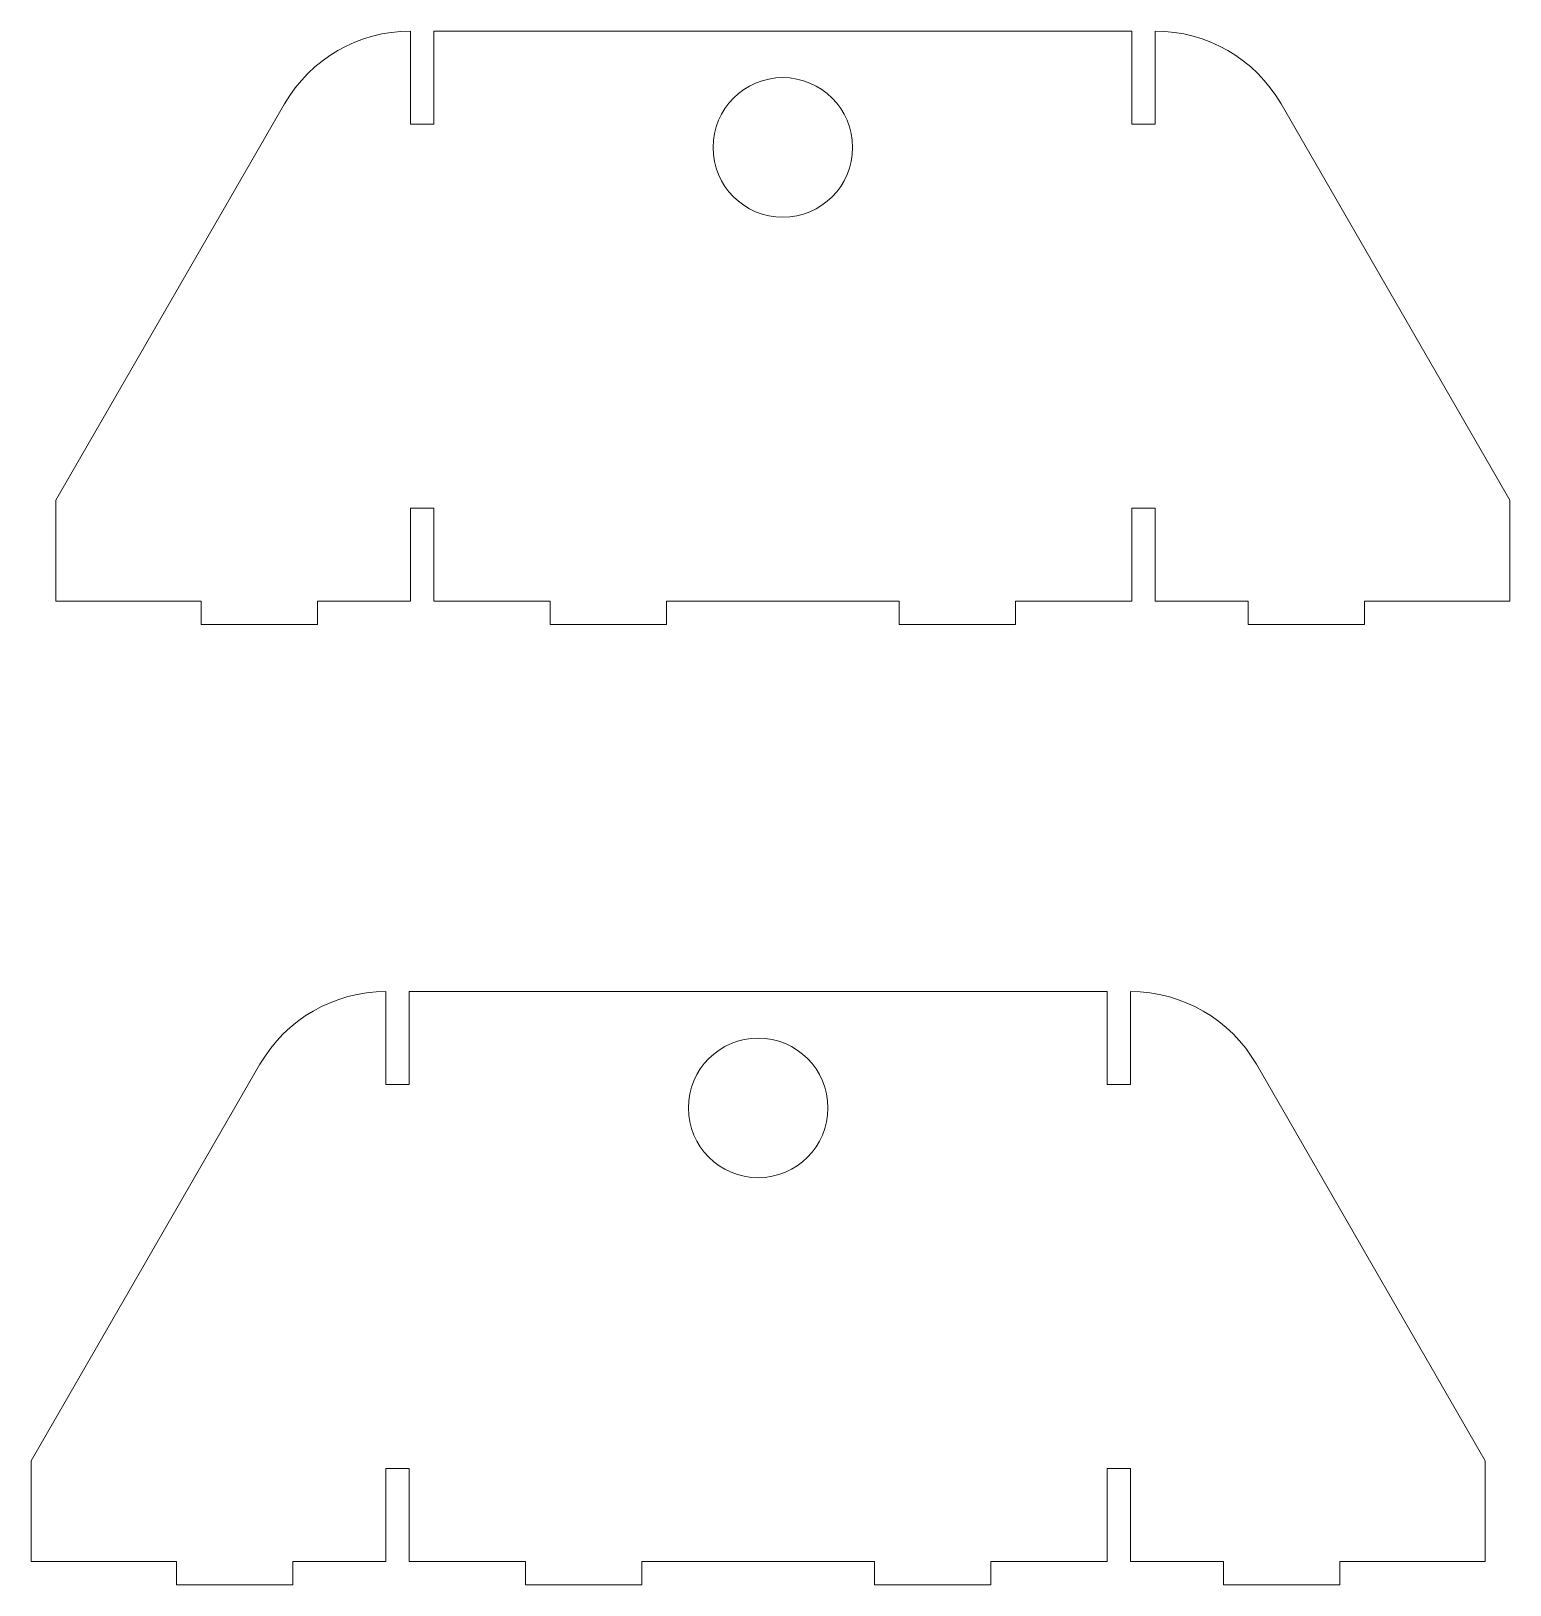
# Model space of a CAD drawing. Header units: millimetres. Extents: x -1370 to 2150, y -107 to 720.
# Drawn here: x 1289.7 to 1543.9, y 452.5 to 719.6 of the extents above; entities that cross this region are included whole.
import ezdxf

# ---------------------------------------------------------------- set-up
doc = ezdxf.new("R2010")
doc.units = ezdxf.units.MM
doc.header["$MEASUREMENT"] = 0
doc.layers.add('layer 1', color=7, linetype='Continuous')

msp = doc.modelspace()

# ---------------------------------------------------------------- linework, layer by layer
at = {"layer": 'layer 1', "color": 5, "lineweight": 9}
for points, knots in [([(1293.9334, 638.9369), (1293.9334, 638.9369), (1293.9334, 621.592), (1293.9334, 621.592), (1293.9334, 621.592), (1293.9334, 621.592), (1318.9334, 621.592), (1318.9334, 621.592), (1318.9334, 621.592), (1318.9334, 621.592), (1318.9334, 617.592), (1318.9334, 617.592), (1318.9334, 617.592), (1318.9334, 617.592), (1338.9334, 617.592), (1338.9334, 617.592), (1338.9334, 617.592), (1338.9334, 617.592), (1338.9334, 621.592), (1338.9334, 621.592), (1338.9334, 621.592), (1338.9334, 621.592), (1354.9334, 621.592), (1354.9334, 621.592), (1354.9334, 621.592), (1354.9334, 621.592), (1354.9334, 637.592), (1354.9334, 637.592), (1354.9334, 637.592), (1354.9334, 637.592), (1358.9334, 637.592), (1358.9334, 637.592), (1358.9334, 637.592), (1358.9334, 637.592), (1358.9334, 621.592), (1358.9334, 621.592), (1358.9334, 621.592), (1358.9334, 621.592), (1378.9334, 621.592), (1378.9334, 621.592), (1378.9334, 621.592), (1378.9334, 621.592), (1378.9334, 617.592), (1378.9334, 617.592), (1378.9334, 617.592), (1378.9334, 617.592), (1398.9334, 617.592), (1398.9334, 617.592), (1398.9334, 617.592), (1398.9334, 617.592), (1398.9334, 621.592), (1398.9334, 621.592), (1398.9334, 621.592), (1398.9334, 621.592), (1438.9334, 621.592), (1438.9334, 621.592), (1438.9334, 621.592), (1438.9334, 621.592), (1438.9334, 617.592), (1438.9334, 617.592), (1438.9334, 617.592), (1438.9334, 617.592), (1458.9334, 617.592), (1458.9334, 617.592), (1458.9334, 617.592), (1458.9334, 617.592), (1458.9334, 621.592), (1458.9334, 621.592), (1458.9334, 621.592), (1458.9334, 621.592), (1478.9334, 621.592), (1478.9334, 621.592), (1478.9334, 621.592), (1478.9334, 621.592), (1478.9334, 637.592), (1478.9334, 637.592), (1478.9334, 637.592), (1478.9334, 637.592), (1482.9334, 637.592), (1482.9334, 637.592), (1482.9334, 637.592), (1482.9334, 637.592), (1482.9334, 621.592), (1482.9334, 621.592), (1482.9334, 621.592), (1482.9334, 621.592), (1498.9334, 621.592), (1498.9334, 621.592), (1498.9334, 621.592), (1498.9334, 621.592), (1498.9334, 617.592), (1498.9334, 617.592), (1498.9334, 617.592), (1498.9334, 617.592), (1518.9334, 617.592), (1518.9334, 617.592), (1518.9334, 617.592), (1518.9334, 617.592), (1518.9334, 621.592), (1518.9334, 621.592), (1518.9334, 621.592), (1518.9334, 621.592), (1543.9334, 621.592), (1543.9334, 621.592), (1543.9334, 621.592), (1543.9334, 621.592), (1543.9334, 638.9369), (1543.9334, 638.9369), (1543.9334, 638.9369), (1543.9334, 638.9369), (1504.5841, 707.092), (1504.5841, 707.092), (1504.5841, 707.092), (1500.1183, 714.827), (1491.8651, 719.592), (1482.9334, 719.592), (1482.9334, 719.592), (1482.9334, 719.592), (1482.9334, 703.592), (1482.9334, 703.592), (1482.9334, 703.592), (1482.9334, 703.592), (1478.9334, 703.592), (1478.9334, 703.592), (1478.9334, 703.592), (1478.9334, 703.592), (1478.9334, 719.592), (1478.9334, 719.592), (1478.9334, 719.592), (1478.9334, 719.592), (1418.9334, 719.592), (1418.9334, 719.592), (1418.9334, 719.592), (1418.9334, 719.592), (1358.9334, 719.592), (1358.9334, 719.592), (1358.9334, 719.592), (1358.9334, 719.592), (1358.9334, 703.592), (1358.9334, 703.592), (1358.9334, 703.592), (1358.9334, 703.592), (1354.9334, 703.592), (1354.9334, 703.592), (1354.9334, 703.592), (1354.9334, 703.592), (1354.9334, 719.592), (1354.9334, 719.592), (1354.9334, 719.592), (1346.0018, 719.592), (1337.7486, 714.827), (1333.2828, 707.092), (1333.2828, 707.092), (1333.2828, 707.092), (1293.9334, 638.9369), (1293.9334, 638.9369)], [0, 0, 0, 0, 0.025, 0.025, 0.025, 0.025, 0.05, 0.05, 0.05, 0.05, 0.075, 0.075, 0.075, 0.075, 0.1, 0.1, 0.1, 0.1, 0.125, 0.125, 0.125, 0.125, 0.15, 0.15, 0.15, 0.15, 0.175, 0.175, 0.175, 0.175, 0.2, 0.2, 0.2, 0.2, 0.225, 0.225, 0.225, 0.225, 0.25, 0.25, 0.25, 0.25, 0.275, 0.275, 0.275, 0.275, 0.3, 0.3, 0.3, 0.3, 0.325, 0.325, 0.325, 0.325, 0.35, 0.35, 0.35, 0.35, 0.375, 0.375, 0.375, 0.375, 0.4, 0.4, 0.4, 0.4, 0.425, 0.425, 0.425, 0.425, 0.45, 0.45, 0.45, 0.45, 0.475, 0.475, 0.475, 0.475, 0.5, 0.5, 0.5, 0.5, 0.525, 0.525, 0.525, 0.525, 0.55, 0.55, 0.55, 0.55, 0.575, 0.575, 0.575, 0.575, 0.6, 0.6, 0.6, 0.6, 0.625, 0.625, 0.625, 0.625, 0.65, 0.65, 0.65, 0.65, 0.675, 0.675, 0.675, 0.675, 0.7, 0.7, 0.7, 0.7, 0.725, 0.725, 0.725, 0.725, 0.75, 0.75, 0.75, 0.75, 0.775, 0.775, 0.775, 0.775, 0.8, 0.8, 0.8, 0.8, 0.825, 0.825, 0.825, 0.825, 0.85, 0.85, 0.85, 0.85, 0.875, 0.875, 0.875, 0.875, 0.9, 0.9, 0.9, 0.9, 0.925, 0.925, 0.925, 0.925, 0.95, 0.95, 0.95, 0.95, 1, 1, 1, 1]), ([(1430.9334, 699.592), (1430.9334, 706.2194), (1425.5609, 711.592), (1418.9335, 711.592), (1418.9335, 711.592), (1412.3061, 711.592), (1406.9335, 706.2194), (1406.9334, 699.592), (1406.9334, 699.592), (1406.9334, 692.9646), (1412.306, 687.592), (1418.9334, 687.592), (1418.9334, 687.592), (1425.5608, 687.592), (1430.9334, 692.9646), (1430.9334, 699.5919), (1430.9334, 699.5919), (1430.9334, 699.5919), (1430.9334, 699.592), (1430.9334, 699.592)], [0, 0, 0, 0, 0.16666667, 0.16666667, 0.16666667, 0.16666667, 0.33333333, 0.33333333, 0.33333333, 0.33333333, 0.5, 0.5, 0.5, 0.5, 0.66666667, 0.66666667, 0.66666667, 0.66666667, 1, 1, 1, 1]), ([(1289.7001, 473.8368), (1289.7001, 473.8368), (1289.7001, 456.4919), (1289.7001, 456.4919), (1289.7001, 456.4919), (1289.7001, 456.4919), (1314.7001, 456.4919), (1314.7001, 456.4919), (1314.7001, 456.4919), (1314.7001, 456.4919), (1314.7001, 452.4919), (1314.7001, 452.4919), (1314.7001, 452.4919), (1314.7001, 452.4919), (1334.7001, 452.4919), (1334.7001, 452.4919), (1334.7001, 452.4919), (1334.7001, 452.4919), (1334.7001, 456.4919), (1334.7001, 456.4919), (1334.7001, 456.4919), (1334.7001, 456.4919), (1350.7001, 456.4919), (1350.7001, 456.4919), (1350.7001, 456.4919), (1350.7001, 456.4919), (1350.7001, 472.4919), (1350.7001, 472.4919), (1350.7001, 472.4919), (1350.7001, 472.4919), (1354.7001, 472.4919), (1354.7001, 472.4919), (1354.7001, 472.4919), (1354.7001, 472.4919), (1354.7001, 456.4919), (1354.7001, 456.4919), (1354.7001, 456.4919), (1354.7001, 456.4919), (1374.7001, 456.4919), (1374.7001, 456.4919), (1374.7001, 456.4919), (1374.7001, 456.4919), (1374.7001, 452.4919), (1374.7001, 452.4919), (1374.7001, 452.4919), (1374.7001, 452.4919), (1394.7001, 452.4919), (1394.7001, 452.4919), (1394.7001, 452.4919), (1394.7001, 452.4919), (1394.7001, 456.4919), (1394.7001, 456.4919), (1394.7001, 456.4919), (1394.7001, 456.4919), (1434.7001, 456.4919), (1434.7001, 456.4919), (1434.7001, 456.4919), (1434.7001, 456.4919), (1434.7001, 452.4919), (1434.7001, 452.4919), (1434.7001, 452.4919), (1434.7001, 452.4919), (1454.7001, 452.4919), (1454.7001, 452.4919), (1454.7001, 452.4919), (1454.7001, 452.4919), (1454.7001, 456.4919), (1454.7001, 456.4919), (1454.7001, 456.4919), (1454.7001, 456.4919), (1474.7001, 456.4919), (1474.7001, 456.4919), (1474.7001, 456.4919), (1474.7001, 456.4919), (1474.7001, 472.4919), (1474.7001, 472.4919), (1474.7001, 472.4919), (1474.7001, 472.4919), (1478.7001, 472.4919), (1478.7001, 472.4919), (1478.7001, 472.4919), (1478.7001, 472.4919), (1478.7001, 456.4919), (1478.7001, 456.4919), (1478.7001, 456.4919), (1478.7001, 456.4919), (1494.7001, 456.4919), (1494.7001, 456.4919), (1494.7001, 456.4919), (1494.7001, 456.4919), (1494.7001, 452.4919), (1494.7001, 452.4919), (1494.7001, 452.4919), (1494.7001, 452.4919), (1514.7001, 452.4919), (1514.7001, 452.4919), (1514.7001, 452.4919), (1514.7001, 452.4919), (1514.7001, 456.4919), (1514.7001, 456.4919), (1514.7001, 456.4919), (1514.7001, 456.4919), (1539.7001, 456.4919), (1539.7001, 456.4919), (1539.7001, 456.4919), (1539.7001, 456.4919), (1539.7001, 473.8368), (1539.7001, 473.8368), (1539.7001, 473.8368), (1539.7001, 473.8368), (1500.3508, 541.9919), (1500.3508, 541.9919), (1500.3508, 541.9919), (1495.885, 549.7269), (1487.6318, 554.4919), (1478.7001, 554.4919), (1478.7001, 554.4919), (1478.7001, 554.4919), (1478.7001, 538.4919), (1478.7001, 538.4919), (1478.7001, 538.4919), (1478.7001, 538.4919), (1474.7001, 538.4919), (1474.7001, 538.4919), (1474.7001, 538.4919), (1474.7001, 538.4919), (1474.7001, 554.4919), (1474.7001, 554.4919), (1474.7001, 554.4919), (1474.7001, 554.4919), (1414.7001, 554.4919), (1414.7001, 554.4919), (1414.7001, 554.4919), (1414.7001, 554.4919), (1354.7001, 554.4919), (1354.7001, 554.4919), (1354.7001, 554.4919), (1354.7001, 554.4919), (1354.7001, 538.4919), (1354.7001, 538.4919), (1354.7001, 538.4919), (1354.7001, 538.4919), (1350.7001, 538.4919), (1350.7001, 538.4919), (1350.7001, 538.4919), (1350.7001, 538.4919), (1350.7001, 554.4919), (1350.7001, 554.4919), (1350.7001, 554.4919), (1341.7685, 554.4919), (1333.5153, 549.7269), (1329.0495, 541.9919), (1329.0495, 541.9919), (1329.0495, 541.9919), (1289.7001, 473.8368), (1289.7001, 473.8368)], [0, 0, 0, 0, 0.025, 0.025, 0.025, 0.025, 0.05, 0.05, 0.05, 0.05, 0.075, 0.075, 0.075, 0.075, 0.1, 0.1, 0.1, 0.1, 0.125, 0.125, 0.125, 0.125, 0.15, 0.15, 0.15, 0.15, 0.175, 0.175, 0.175, 0.175, 0.2, 0.2, 0.2, 0.2, 0.225, 0.225, 0.225, 0.225, 0.25, 0.25, 0.25, 0.25, 0.275, 0.275, 0.275, 0.275, 0.3, 0.3, 0.3, 0.3, 0.325, 0.325, 0.325, 0.325, 0.35, 0.35, 0.35, 0.35, 0.375, 0.375, 0.375, 0.375, 0.4, 0.4, 0.4, 0.4, 0.425, 0.425, 0.425, 0.425, 0.45, 0.45, 0.45, 0.45, 0.475, 0.475, 0.475, 0.475, 0.5, 0.5, 0.5, 0.5, 0.525, 0.525, 0.525, 0.525, 0.55, 0.55, 0.55, 0.55, 0.575, 0.575, 0.575, 0.575, 0.6, 0.6, 0.6, 0.6, 0.625, 0.625, 0.625, 0.625, 0.65, 0.65, 0.65, 0.65, 0.675, 0.675, 0.675, 0.675, 0.7, 0.7, 0.7, 0.7, 0.725, 0.725, 0.725, 0.725, 0.75, 0.75, 0.75, 0.75, 0.775, 0.775, 0.775, 0.775, 0.8, 0.8, 0.8, 0.8, 0.825, 0.825, 0.825, 0.825, 0.85, 0.85, 0.85, 0.85, 0.875, 0.875, 0.875, 0.875, 0.9, 0.9, 0.9, 0.9, 0.925, 0.925, 0.925, 0.925, 0.95, 0.95, 0.95, 0.95, 1, 1, 1, 1]), ([(1426.7001, 534.4919), (1426.7001, 541.1193), (1421.3276, 546.4919), (1414.7002, 546.4919), (1414.7002, 546.4919), (1408.0728, 546.4919), (1402.7002, 541.1193), (1402.7001, 534.4919), (1402.7001, 534.4919), (1402.7001, 527.8645), (1408.0727, 522.4919), (1414.7001, 522.4919), (1414.7001, 522.4919), (1421.3275, 522.4919), (1426.7001, 527.8645), (1426.7001, 534.4918), (1426.7001, 534.4918), (1426.7001, 534.4918), (1426.7001, 534.4919), (1426.7001, 534.4919)], [0, 0, 0, 0, 0.16666667, 0.16666667, 0.16666667, 0.16666667, 0.33333333, 0.33333333, 0.33333333, 0.33333333, 0.5, 0.5, 0.5, 0.5, 0.66666667, 0.66666667, 0.66666667, 0.66666667, 1, 1, 1, 1])]:
    msp.add_open_spline(points, degree=3, knots=knots, dxfattribs=at)

doc.saveas('drawing.dxf')
